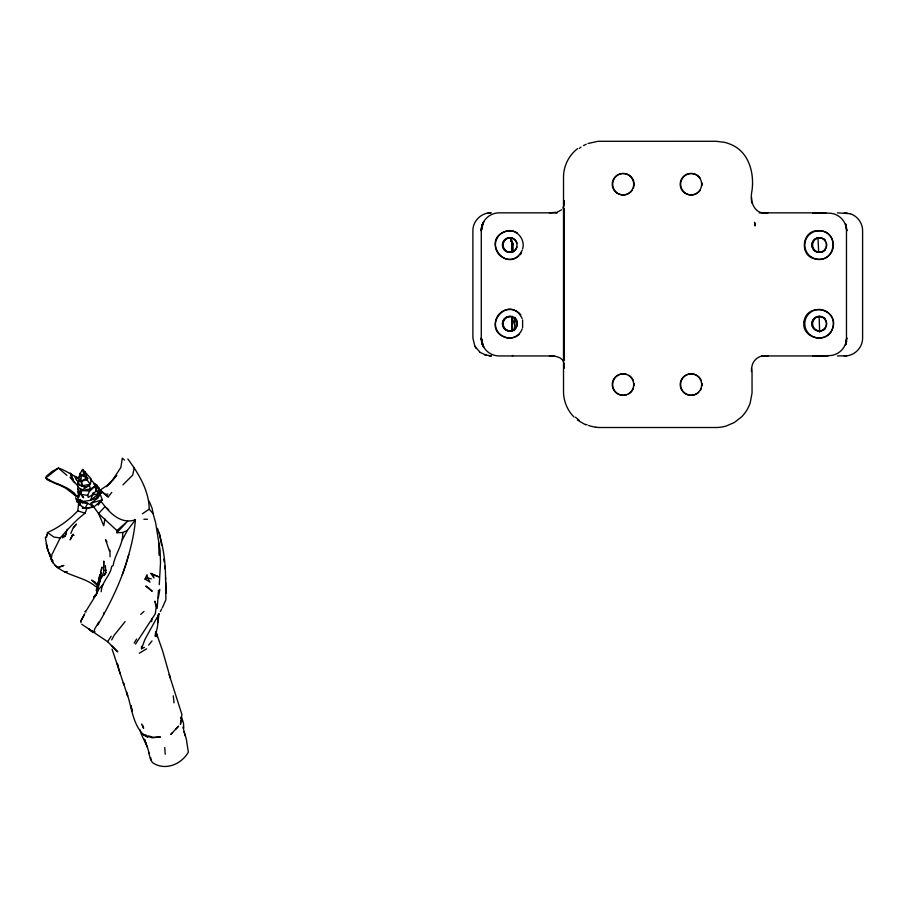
<?xml version="1.0" encoding="UTF-8"?>
<svg xmlns="http://www.w3.org/2000/svg" width="908" height="908" viewBox="0 0 908 908"><rect width="100%" height="100%" fill="white"/><g stroke="black" fill="none" stroke-linecap="round" stroke-linejoin="round"><path stroke-width="1.36" d="M159.263 584.627L160.523 562.495L160.103 550.452L155.62 522.724L153.112 513.701L149.207 509.184C149.06 490.683 138.64 473.522 127.846 458.96M162.305 607.861L165.88 599.802L165.619 577.613M144.383 647.415L141.523 648.743L141.546 646.292M100.561 500.614C108.415 511.715 120.106 524.994 135.417 519.785L127.381 530.385L122.694 532.531L116.894 532.735L116.928 530.556L98.552 513.542L91.061 503.202L97.621 498.208L100.289 494.429L101.231 490.343L98.041 488.322M135.519 644.101L155.291 613.842L156.153 607.588L154.939 601.153L157.186 608.417L158.48 590.336M556.036 212.835L561.587 209.771M99.937 501.715L98.064 505.007L102.263 499.809L100.289 494.429L98.597 494.247L99.051 488.141L96.657 484.872L93.989 483.646L97.111 487.051L96.123 490.887L92.446 494.883L88.212 497.323L87.69 495.359L90.482 488.935L89.2 484.906L81.153 490.831L77.43 485.542L78.621 483.124M103.603 568.124L103.784 561.065L103.614 570.076L106.157 570.213M564.197 208.42L564.197 360.374M101.185 591.744C101.571 581.937 110.436 575.717 111.718 566.32L113.171 565.593C114.817 554.073 123.522 544.437 122.694 532.531M564.311 201.882L564.163 204.345L564.322 201.973M157.583 622.763L158.117 614.943M98.597 494.247L95.612 488.504L98.597 494.247L99.051 488.141M155.518 632.831L155.257 636.395L157.368 627.405L158.991 613.672M49.929 556.127L47.193 547.66L45.4 537.888L47.466 534.267M846.869 338.06L845.564 344.904L846.699 338.06M151.636 621.674L151.92 618.552M564.345 200.634L563.993 203.517M80.54 504.178L78.928 500.433L77.804 510.875C69.156 519.875 58.941 527.457 47.488 532.519L46.626 537.025L45.4 537.888M511.647 324.462L512.282 317.902L514.791 325.677L513.814 330.682M135.417 519.785C133.896 538.614 128.505 556.91 122.285 574.673M510.875 241.369L511.125 239.02M180.862 720.634L180.465 724.414L181.906 714.448L169.149 674.553M101.163 572.312L100.618 576.194L100.675 571.677L101.912 567.148L101.537 569.725M104.897 519.013L103.75 525.743L98.552 513.542L105.124 506.55M158.355 597.748L159.808 589.371M98.404 582.005L99.937 574.537L97.928 584.253M134.248 467.768L132.681 475.088L122.921 484.906M522.611 248.917C525.505 239.701 517.22 229.315 507.493 230.723L511.386 230.723M522.611 327.629L522.611 319.877M99.006 583.776L101.276 576.557L96.237 594.547L86.521 610.21L84.807 611.651L86.135 612.06M79.2 495.791L79.893 493.18L77.577 488.958L78.247 486.575M97.054 587.964L99.051 580.428L96.191 590.393M141.523 648.743L144.928 639.425L157.039 617.451M511.51 248.917L512.986 243.628L510.625 238.656M511.692 248.145L512.487 250.313L511.874 252.481L511.567 237.578M95.964 487.301L96.657 484.872L94.126 483.737M128.811 554.504C122.115 579.463 110.685 602.821 97.724 625.067M91.061 503.202L102.263 499.809L94.103 506.778L86.805 508.514L85.148 513.19C75.568 520.273 67.918 529.285 60.246 537.911L51.938 554.504L51.154 559.623C59.962 576.126 82.549 575.036 95.771 586.647M101.968 577.261L103.955 571.019M67.271 529.25L64.99 536.39L62.346 537.854L63.685 535.209L64.99 536.39L66.114 533.779M564.186 204.902L562.96 208.011M100.357 492.726L101.231 490.343L98.677 491.183M94.069 597.35L94.863 595.33M93.331 492.76L90.516 500.331L83.116 501.466L78.61 500.092L77.464 496.778L79.893 493.18L77.713 491.41L78.633 495.961M97.78 590.824L96.237 594.547L98.212 589.916L102.876 584.673M522.202 250.211C508.23 277.462 478.005 237.419 508.037 230.802M522.202 328.923C520.136 334.893 513.746 338.786 507.493 338.06L510.954 337.98M70.858 533.382L73.196 527.854L76.454 524.12L73.446 527.684M80.994 622.695L80.96 620.913L84.762 613.729M483.555 221.779L481.285 230.723L481.285 338.06L483.555 347.004M72.277 535.209L70.143 539.897L73.23 534.233L72.277 535.209L74.115 535.232M145.019 579.066L147.017 574.719L147.629 578.01L150.013 582.141L145.019 579.066L147.629 578.01L151.364 578.861M98.643 493.861L90.516 500.331L96.577 498.049L98.643 493.861L92.446 494.883L93.501 492.76M483.68 221.779L481.626 227.238L481.285 230.723A17.888 17.888 0 0 1 499.173 212.847L557.376 212.835M122.398 539.715L127.381 530.385M83.718 486.166L86.044 487.585L82.095 485.712L80.108 478.822L77.895 482.625L79.529 485.144L86.044 487.585L90.301 484.327L91.402 479.129L82.764 469.504L79.643 473.987L81.334 475.497L88.099 478.198L86.941 479.742L80.857 481.354L78.099 478.323L79.915 474.963M111.695 639.89L114.329 635.055L125.111 621.628M80.96 620.913L84.399 614.659M157.64 616.339L158.979 613.921M160.307 611.493L161.635 609.075M98.961 621.844L94.807 628.711L94.023 631.208L95.034 631.877M82.117 470.56L82.764 469.504L83.933 475.111L87.168 477.824L86.941 479.742L90.301 484.327L82.095 485.712L79.234 485.008L77.895 482.625L79.813 480.707M134.146 643.091L136.643 639.028M111.434 645.429L117.756 651.842L107.666 641.706L111.173 636.202M106.066 572.426L104.011 575.627L105.759 572.483L105.442 565.639M107.144 485.769L112.535 480.071L120.866 467.461L122.33 458.154L124.43 460.061M148.696 645.066L151.999 640.923M112.535 480.071L116.792 475.372L109.755 483.589L99.937 490.309L108.165 496.914L111.786 492.42M116.894 532.735L127.71 521.147L116.928 530.556M172.497 732.643L170.761 734.504L178.592 726.128L175.982 728.92M94.341 596.681L96.123 594.888L93.774 596.635M106.247 486.722L109.755 483.589M140.706 614.353L143.975 611.459M577.511 148.674C568.817 155.359 563.516 166.096 563.516 177.06L563.516 391.723C563.55 401.12 567.375 410.359 573.992 417.022M78.099 478.323L81.334 475.497L80.857 481.354L87.168 477.824L84.807 471.558L83.933 475.111L79.643 473.987M512.362 355.947L513.077 355.391M579.202 148.424L580.995 147.119M142.42 513.758L149.207 509.184M99.914 493.918L102.615 492.147L108.165 496.914M139.333 653.227L146.574 648.8M583.526 145.586L586.171 144.27M57.647 567.636L63.674 565.502L57.647 567.636L55.059 565.468M588.043 143.509L597.407 141.41A40.19 37.103 64.4 0 1 599.7 141.296L715.947 141.285L724.47 142.295A39.067 36.388 -39.8 0 1 726.23 142.794A38.272 36.922 -47.6 0 1 730.361 144.27C748.771 151.432 754.491 172.747 751.983 190.714C749.406 201.724 754.684 215.423 767.975 212.835M846.619 355.834C855.45 355.051 862.736 346.924 862.6 338.06L862.6 230.723C862.679 223.141 857.413 215.968 850.183 213.709M491.046 212.835C481.388 212.529 472.693 221.075 472.898 230.723L472.898 338.06L474.827 346.13L480.048 352.361M64.843 572.108L67.226 571.552M105.169 494.508L107.938 494.077M556.036 212.336L549.499 212.835M490.876 212.835L488.005 213.062M818.119 230.746C801.594 230.155 799.176 255.965 814.93 258.859C836.586 264.659 840.206 229.02 817.586 230.723L818.846 230.723M846.676 355.834L837.392 355.947M844.213 355.947L846.29 355.834M767.986 355.947C758.18 353.972 749.951 362.099 752.04 371.962L752.051 393.005L750.156 403.073A39.101 35.526 59.2 0 1 749.1 405.785A36.082 33.868 80.5 0 1 746.433 410.813A37.341 34.64 81.8 0 1 743.368 414.933A35.945 34.856 -84.5 0 1 741.575 416.897L734.345 422.504L725.923 426.113A37.625 36.819 -89.5 0 1 716.003 427.509L600.415 427.509A37.795 36.547 85.1 0 1 597.419 427.384A38.057 36.581 81.1 0 1 596.318 427.271L595.932 427.225M143.929 519.274L147.414 519.263M759.224 212.835L825.905 212.835M837.392 212.835L850.194 213.709M555.004 355.947L499.173 355.947A17.888 17.888 0 0 1 481.274 338.06L481.626 341.556L483.68 347.004M761.551 355.947L828.073 355.947M126.496 691.896C131.705 706.276 132.352 724.414 144.043 735.174L146.392 735.276M549.499 355.947L553.823 356.14M491.319 355.947L484.418 354.778M489.06 355.834L491.046 355.947M844.383 212.835L847.255 213.062M80.233 499.366L82.299 502.782L87.701 503.361L94.103 506.778L85 508.253L82.151 507.924L86.805 508.514M60.246 537.911L54.003 537.116L47.488 532.519M77.577 488.958L81.221 494.485L87.69 495.359M96.577 498.049L97.621 498.208M508.049 337.992C478.175 331.454 507.924 291.479 522.145 318.424M75.761 477.392L78.44 477.914C71.573 475.1 65.682 470.253 58.373 468.085L52.21 471.354L46.399 476.246L45.877 477.869L47.137 479.73L54.457 483.135M77.464 496.778L78.86 497.096M555.809 356.413L559.839 357.718L562.279 359.727M78.826 496.733L76.476 495.927C69.065 485.757 55.66 484.827 45.877 477.869L58.373 468.085L66.908 475.338M148.73 735.979L153.407 737.375L160.444 736.978L151.92 737.773L142.397 734.163L147.97 737.114L144.043 735.174M486.847 355.505L480.037 352.361M77.804 510.875L85.148 513.19M55.717 483.76L58.203 484.645M153.384 574.696L158.832 576.886L150.853 573.379L153.906 578.01L153.384 574.696L150.853 573.379M107.666 641.706L81.822 624.307M585.592 424.785L577.511 420.109M57.545 484.1L65.614 488.084L75.886 496.109L73.4 492.488M79.166 501.942L75.557 497.766L77.305 502.135L79.745 503.395M90.357 630.265L93.252 632.524L88.791 629.028L94.08 632.32M78.928 500.433L79.927 505.052L85 508.253L87.701 503.361L81.232 500.796L82.299 502.782M49.043 479.912L50.7 481.229M579.156 420.381L575.479 417.192M83.956 472.081L85.795 473.59M100.096 489.821L102.615 492.147M106.701 507.913L108.676 509.808M90.096 478.834L94.182 483.317L96.123 490.887M51.404 558.84L52.914 560.656L52.698 562.756L49.134 552.45L51.257 558.976M79.893 493.18L83.593 497.743L81.221 494.485L80.733 488.947M77.237 485.212L70.075 477.075L74.479 482.738M72.856 479.322L70.257 473.261L71.675 475.066M76.317 479.413L78.644 482.386M510.75 240.699L512.986 243.628L513.122 251.437M106.974 541.951L105.532 539.658L109.562 551.383M474.839 346.13L476.269 348.513M74.672 476.575L76.533 479.844M181.339 718.591L182.542 720.884L180.874 717.49M70.257 473.261L73.423 480.207M141.557 724.051L143.612 728.261L142.658 725.276M123.329 682.623L123.953 684.87L112.07 649.129M149.218 501.227L152.192 508.582L153.112 513.701M148.923 753.186C147.72 744.673 141.966 738.034 139.889 729.805M155.938 631.764L162.623 650.9L170.273 677.879L169.524 675.654M144.554 739.464L147.278 747M181.271 716.843L183.495 723.188L183.768 728.239M144.474 739.294L146.006 743.663M182.883 727.104L186.299 738.908L188.353 752.142C181.328 764.491 164.768 771.289 152.385 762.538L150.195 758.475L148.628 751.972M157.481 528.365C163.179 544.755 165.574 562.018 165.574 579.338M46.41 545.095L48.101 551.077L46.251 543.642M118.04 666.188L117.245 663.362L120.151 673.85M563.891 362.78L564.345 364.403M103.932 612.514L104.25 613.649M155.847 631.889L157.243 636.951L156.062 631.503M126.893 693.201L127.574 695.789L123.352 682.839M184.006 731.576L185.118 735.843M130.945 705.607L132.159 711.077L130.968 705.709M150.683 757.692L151.227 760.212M515.789 318.799L517.095 325.688M77.021 500.603L77.305 502.135M161.669 545.424L159.331 532.769M80.835 488.425L81.221 494.485M563.993 365.266L564.345 368.149M516.652 319.945L517.038 322.749M163.826 559.135L164.212 561.938M164.802 566.149L165.188 568.953M79.212 499.74L79.927 505.052M173.258 695.766L174.03 702.86M164.745 747.545L165.222 754.253M81.811 481.263L82.095 485.712M165.687 582.017L166.243 593.06M817.96 237.737L818.641 251.675M819.629 332.124L819.118 316.279M158.673 542.859L159.07 555.231M109.925 550.044L110.061 556.763M751.472 197.161L751.574 202.893M514.757 317.425L514.791 325.677M751.472 368.41L751.472 371.576M700.318 190.113A10.737 10.726 0 0 1 684.291 192.303A10.737 10.726 0 0 1 684.291 176.129A10.737 10.726 0 0 1 700.318 178.32M702.009 182.973A10.737 10.726 0 0 1 702.009 185.459M701.441 388.238A10.737 10.726 0 0 1 700.318 390.474M698.717 392.381A10.737 10.726 0 0 1 682.623 390.815A10.737 10.726 0 0 1 686.346 375.072A10.737 10.726 0 0 1 701.441 380.895M702.009 383.324A10.737 10.726 0 0 1 702.009 385.821M632.354 190.113A10.737 10.726 0 0 1 614.194 189.761A10.737 10.726 0 0 1 622.343 173.53A10.737 10.726 0 0 1 633.466 187.888M633.466 388.238A10.737 10.726 0 0 1 628.756 393.868M626.463 394.855A10.737 10.726 0 0 1 612.65 384.572A10.737 10.726 0 0 1 626.463 374.289M628.756 375.276A10.737 10.726 0 0 1 633.466 380.895M634.045 383.324A10.737 10.726 0 0 1 634.045 385.821M517.049 246.942A7.332 7.332 0 0 1 505.756 251.039A7.332 7.332 0 0 1 505.756 239.031A7.332 7.332 0 0 1 517.049 243.14M521.43 253.219A14.312 14.312 0 0 1 520.216 254.728M518.82 256.056A14.312 14.312 0 0 1 499.706 255.296A14.312 14.312 0 0 1 498.424 236.216A14.312 14.312 0 0 1 517.254 232.891M517.049 325.643A7.332 7.332 0 0 1 505.756 329.752A7.332 7.332 0 0 1 505.756 317.743A7.332 7.332 0 0 1 517.049 321.852M519.546 334.121A14.312 14.312 0 0 1 499.037 333.315A14.312 14.312 0 0 1 500.421 312.84A14.312 14.312 0 0 1 520.851 314.804M826.473 243.14A7.332 7.332 0 0 1 818.119 252.265A7.332 7.332 0 0 1 813.375 240.836A7.332 7.332 0 0 1 825.735 241.369M818.153 355.652A31.178 31.178 89.6 0 0 815.066 355.822L812.649 355.947L828.981 355.618A17.558 17.558 0 0 0 846.472 338.06L846.472 230.723A17.558 17.558 0 0 0 828.981 213.176L812.649 212.835L815.066 212.96A31.122 31.11 -88.9 0 0 818.153 213.13M595.75 427.191A40.202 37.421 89 0 1 588.588 425.466M587.181 424.933A38.987 36.206 83.3 0 1 585.808 424.342M562.903 360.612A11.781 7.185 -81.8 0 1 563.437 361.622M825.066 250.222A7.332 7.332 0 0 1 812.796 246.931A7.332 7.332 0 0 1 821.774 237.953M823.545 238.691A7.332 7.332 0 0 1 825.066 239.848M515.642 328.934A7.332 7.332 0 0 1 514.121 330.103M510.455 331.079A7.332 7.332 0 0 1 503.191 322.794A7.332 7.332 0 0 1 512.362 316.665M514.121 317.403A7.332 7.332 0 0 1 515.642 318.56M825.066 328.934A7.332 7.332 0 0 1 823.545 330.103M821.774 330.83A7.332 7.332 0 0 1 812.547 323.747A7.332 7.332 0 0 1 821.774 316.665M823.545 317.403A7.332 7.332 0 0 1 825.066 318.56M514.121 251.391A7.332 7.332 0 0 1 503.191 246A7.332 7.332 0 0 1 512.362 237.953M512.033 321.523L511.976 331.136L512.271 316.268L512.033 321.523M803.977 321.909C801.174 337.924 826.405 344.575 832.193 329.525C840.876 309.231 806.86 300.934 803.977 321.909M481.615 227.238L481.285 230.723L482.613 223.879L481.626 227.238M846.619 341.17L845.881 344.177L846.596 341.17M482.307 224.605L481.546 227.624L482.364 224.605M81.198 490.672L90.482 488.935L95.204 486.075L89.971 490.91L81.198 490.672M94.886 582.13L91.606 580.133L98.427 586.239L94.886 582.13M148.923 588.35L145.825 586.046L152.249 591.278L148.923 588.35M845.881 224.605L845.564 223.879L846.869 230.723L845.881 224.605M482.636 344.904L481.285 338.06L482.613 344.904M482.364 344.177L481.558 341.17L482.307 344.177M754.877 223.947L754.582 222.335L755.059 225.944L754.877 223.947M616.555 393.175A10.737 10.726 0 0 0 633.625 385.821A10.737 10.726 0 0 0 618.711 374.72A10.737 10.726 0 0 0 616.555 393.175M616.555 192.825A10.737 10.726 0 0 0 633.625 185.459A10.737 10.726 0 0 0 618.711 174.359A10.737 10.726 0 0 0 616.555 192.825M684.519 393.175A10.737 10.726 0 0 0 701.589 385.821A10.737 10.726 0 0 0 686.675 374.72A10.737 10.726 0 0 0 684.519 393.175M684.519 192.825A10.737 10.726 0 0 0 701.589 185.459A10.737 10.726 0 0 0 686.675 174.359A10.737 10.726 0 0 0 684.519 192.825M506.017 251.391A7.332 7.332 0 0 0 517.027 245.035A7.332 7.332 0 0 0 506.017 238.691A7.332 7.332 0 0 0 506.017 251.391M810.708 335.336A14.312 14.312 0 0 0 833.34 325.234A14.312 14.312 0 0 0 813.273 310.684A14.312 14.312 0 0 0 810.708 335.336M815.441 330.103A7.332 7.332 0 0 0 826.439 323.747A7.332 7.332 0 0 0 815.441 317.403A7.332 7.332 0 0 0 815.441 330.103M815.725 330.103A7.332 7.332 0 0 0 826.723 323.747A7.332 7.332 0 0 0 815.725 317.403A7.332 7.332 0 0 0 815.725 330.103M506.017 330.103A7.332 7.332 0 0 0 517.027 323.747A7.332 7.332 0 0 0 506.017 317.403A7.332 7.332 0 0 0 506.017 330.103M815.441 251.391A7.332 7.332 0 0 0 826.439 245.035A7.332 7.332 0 0 0 815.441 238.691A7.332 7.332 0 0 0 815.441 251.391M810.708 256.623A14.312 14.312 0 0 0 833.34 246.522A14.312 14.312 0 0 0 813.273 231.971A14.312 14.312 0 0 0 810.708 256.623"/></g></svg>
